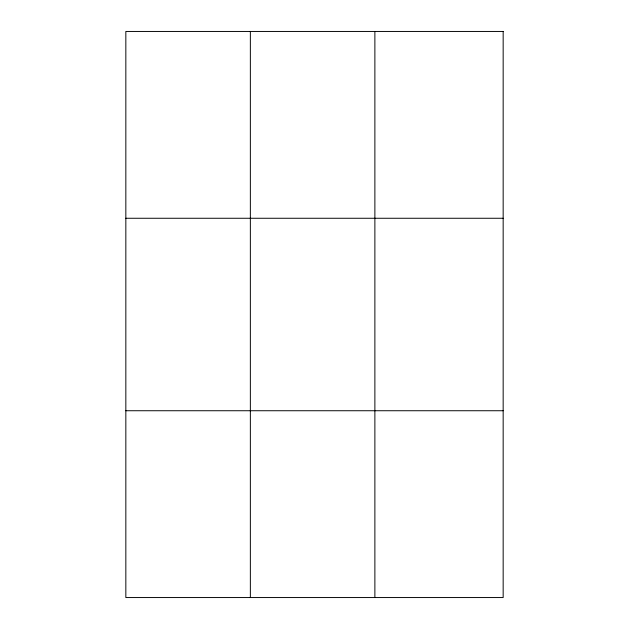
<?xml version="1.0" encoding="UTF-8"?>
<svg xmlns="http://www.w3.org/2000/svg" width="629" height="629" viewBox="0 0 629 629"><rect width="100%" height="100%" fill="white"/><g stroke="black" fill="none" stroke-linecap="round" stroke-linejoin="round"><path stroke-width="0.94" d="M250.358 597.55L250.358 31.45M374.876 597.55L374.876 31.45M125.839 218.263L503.161 218.263M125.839 410.737L503.161 410.737M503.161 31.45L503.161 597.55L125.839 597.55L125.839 31.45L503.161 31.45"/></g></svg>
